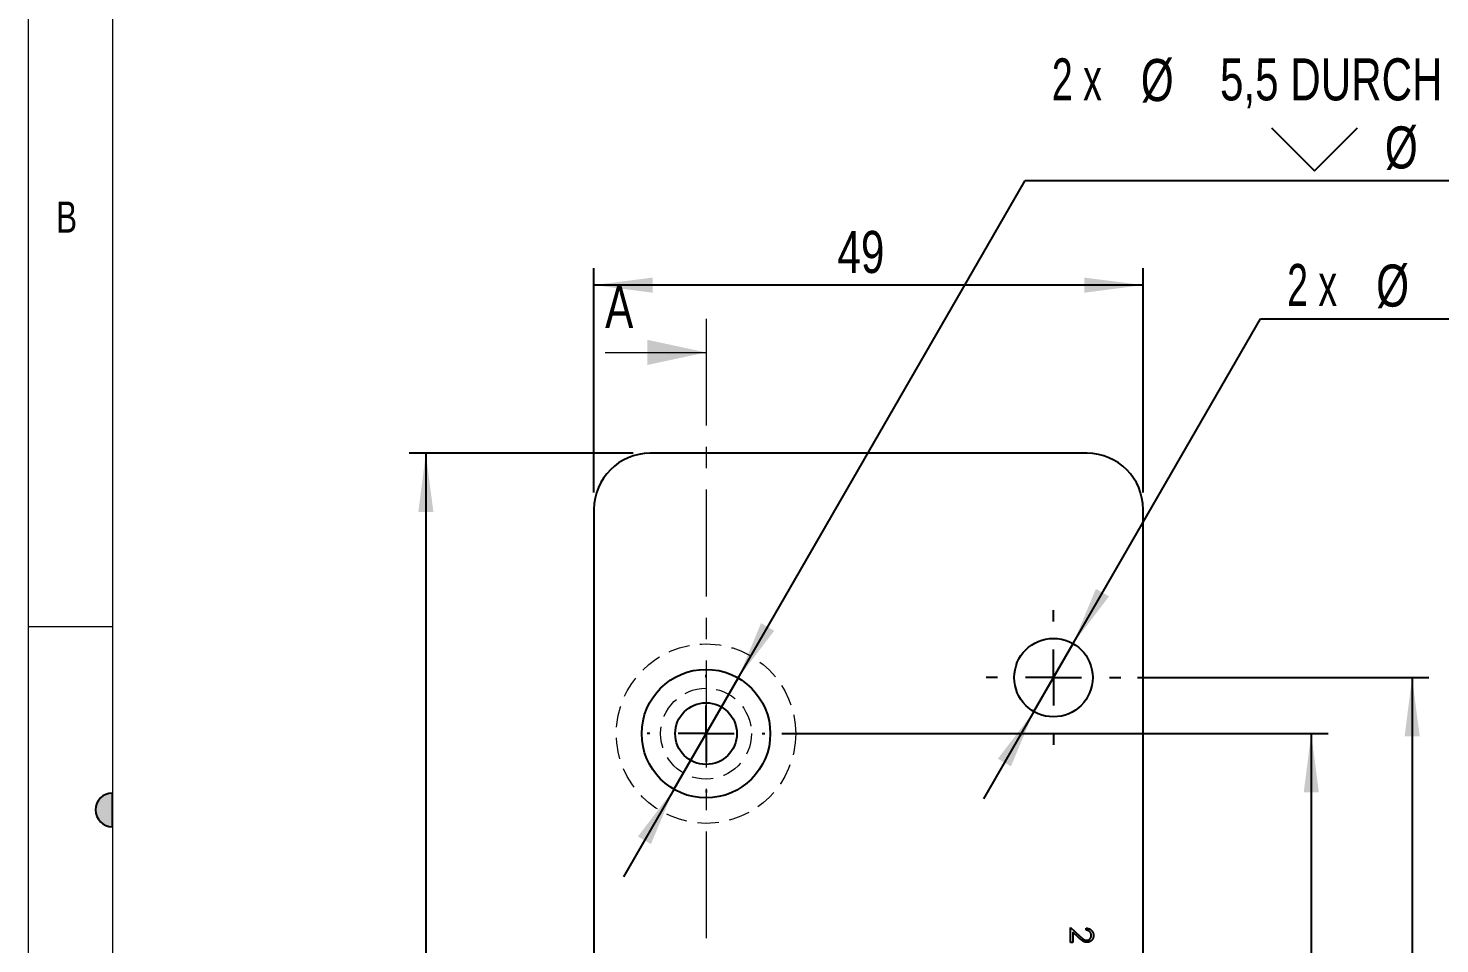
# Model space of a CAD drawing. Header units: millimetres. Extents: x 15 to 308, y 8 to 438.
# Drawn here: x 15 to 140.9, y 270.8 to 352.5 of the extents above; entities that cross this region are included whole.
import ezdxf

# ---------------------------------------------------------------- set-up
doc = ezdxf.new("R2010")
doc.units = ezdxf.units.MM
doc.header["$LTSCALE"] = 1.5
doc.linetypes.add('CENTER', pattern=[10.16, 6.35, -1.27, 1.27, -1.27])
doc.linetypes.add('HIDDEN', pattern=[1.905, 1.27, -0.635])
doc.layers.add('SLD-0', color=7, linetype='Continuous')
doc.styles.add('SLDTEXTSTYLE0', font='TXT', dxfattribs={"width": 0.75})
doc.styles.add('SLDTEXTSTYLE1', font='TXT', dxfattribs={"width": 0.666667})
doc.styles.add('SLDTEXTSTYLE3', font='TXT', dxfattribs={"width": 0.697917})
doc.dimstyles.new('SLDDIMSTYLE0', dxfattribs={"dimtxt": 3.75, "dimasz": 5.25, "dimexe": 0, "dimexo": 0.0625, "dimgap": 0.9375, "dimtad": 1, "dimdec": 3, "dimrnd": 1e-09, "dimzin": 12, "dimdsep": 46, "dimtxsty": 'SLDTEXTSTYLE0', "dimsah": 1, "dimcen": 0.09, "dimadec": 0, "dimazin": 3, "dimtfac": 1, "dimtdec": 3, "dimtofl": 0, "dimtmove": 0, "dimatfit": 3, "dimfxl": 1, "dimfrac": 2, "dimtolj": 1, "dimtzin": 12, "dimarcsym": 0})
doc.dimstyles.new('SLDDIMSTYLE2', dxfattribs={"dimtxt": 3.75, "dimasz": 5.25, "dimexe": 0, "dimexo": 0.0625, "dimgap": 0.9375, "dimtad": 0, "dimtih": 1, "dimtoh": 1, "dimdec": 6, "dimrnd": 1e-09, "dimzin": 12, "dimdsep": 46, "dimtxsty": 'SLDTEXTSTYLE0', "dimsah": 1, "dimcen": 0, "dimadec": 0, "dimazin": 3, "dimtfac": 1, "dimtdec": 3, "dimtmove": 0, "dimatfit": 3, "dimfxl": 1, "dimfrac": 2, "dimtolj": 1, "dimtzin": 12, "dimarcsym": 0})
doc.dimstyles.new('SLDDIMSTYLE3', dxfattribs={"dimtxt": 3.75, "dimasz": 5.25, "dimexe": 0, "dimexo": 0.0625, "dimgap": 0.9375, "dimtad": 0, "dimtih": 1, "dimtoh": 1, "dimdec": 1, "dimrnd": 1e-09, "dimzin": 12, "dimdsep": 46, "dimtxsty": 'SLDTEXTSTYLE0', "dimsah": 1, "dimcen": 0, "dimadec": 0, "dimazin": 3, "dimtfac": 1, "dimtdec": 3, "dimtmove": 0, "dimatfit": 3, "dimfxl": 1, "dimfrac": 2, "dimtolj": 1, "dimtzin": 12, "dimarcsym": 0})

# ---------------------------------------------------------------- blocks, each defined once
blk = doc.blocks.new('_D_3')
at = {"layer": 'SLD-0'}
for p, q in [((65.48, 311.05), (65.48, 331.05)), ((114.48, 311.05), (114.48, 331.05)), ((114.48, 329.55), (65.48, 329.55))]:
    blk.add_line(p, q, dxfattribs=at)
for points in [[(65.48, 329.55), (70.73, 328.87), (70.73, 330.22)], [(114.48, 329.55), (109.23, 330.22), (109.23, 328.87)]]:
    blk.add_solid(points, dxfattribs=at)
at = {"layer": 'SLD-0', "insert": (87.21, 334.38), "char_height": 3.75, "attachment_point": 1, "style": 'SLDTEXTSTYLE0'}
blk.add_mtext('49', dxfattribs=at)
blk = doc.blocks.new('_D_4')
at = {"layer": 'SLD-0'}
for p, q in [((68.98, 314.55), (48.98, 314.55)), ((50.48, 314.55), (50.48, 214.55)), ((68.98, 214.55), (48.98, 214.55))]:
    blk.add_line(p, q, dxfattribs=at)
for points in [[(50.48, 314.55), (49.81, 309.3), (51.16, 309.3)], [(50.48, 214.55), (51.16, 219.8), (49.81, 219.8)]]:
    blk.add_solid(points, dxfattribs=at)
at = {"layer": 'SLD-0', "insert": (45.65, 260.39), "char_height": 3.75, "attachment_point": 1, "rotation": 90, "style": 'SLDTEXTSTYLE0'}
blk.add_mtext('100', dxfattribs=at)
blk = doc.blocks.new('_D_5')
at = {"layer": 'SLD-0'}
for p, q in [((82.23, 289.55), (130.98, 289.55)), ((129.48, 289.55), (129.48, 239.55)), ((82.23, 239.55), (130.98, 239.55))]:
    blk.add_line(p, q, dxfattribs=at)
for points in [[(129.48, 289.55), (128.81, 284.3), (130.16, 284.3)], [(129.48, 239.55), (130.16, 244.8), (128.81, 244.8)]]:
    blk.add_solid(points, dxfattribs=at)
at = {"layer": 'SLD-0', "insert": (124.65, 261.78), "char_height": 3.75, "attachment_point": 1, "rotation": 90, "style": 'SLDTEXTSTYLE0'}
blk.add_mtext('50', dxfattribs=at)
blk = doc.blocks.new('_D_6')
at = {"layer": 'SLD-0'}
for p, q in [((113.98, 294.55), (139.98, 294.55)), ((138.48, 294.55), (138.48, 234.55)), ((113.98, 234.55), (139.98, 234.55))]:
    blk.add_line(p, q, dxfattribs=at)
for points in [[(138.48, 294.55), (137.81, 289.3), (139.16, 289.3)], [(138.48, 234.55), (139.16, 239.8), (137.81, 239.8)]]:
    blk.add_solid(points, dxfattribs=at)
at = {"layer": 'SLD-0', "insert": (133.65, 261.78), "char_height": 3.75, "attachment_point": 1, "rotation": 90, "style": 'SLDTEXTSTYLE0'}
blk.add_mtext('60', dxfattribs=at)
blk = doc.blocks.new('_D_8')
at = {"layer": 'SLD-0'}
for p, q in [((108.23, 297.58), (124.95, 326.54)), ((124.95, 326.54), (205.37, 326.54)), ((104.73, 291.52), (108.23, 297.58)), ((104.73, 291.52), (100.23, 283.72))]:
    blk.add_line(p, q, dxfattribs=at)
for points in [[(108.23, 297.58), (111.44, 301.79), (110.27, 302.46)], [(104.73, 291.52), (101.52, 287.31), (102.69, 286.63)]]:
    blk.add_solid(points, dxfattribs=at)
at = {"layer": 'SLD-0', "char_height": 3.75, "attachment_point": 1}
for s, insert, style in [('2 x', (127.33, 331.43), 'SLDTEXTSTYLE1'), ('%%c', (135.28, 331.38), 'SLDTEXTSTYLE0'), ('7 DURCH ALLES / THRU ALL', (142.34, 331.43), 'SLDTEXTSTYLE3')]:
    blk.add_mtext(s, dxfattribs=dict(at, insert=insert, style=style))
blk = doc.blocks.new('SW_SYMBOL_HOLE_SINK')
at = {"layer": 'SLD-0', "color": 0}
for p, q in [((0, 1312.5), (1200, 112.5)), ((1200, 112.5), (2400, 1312.5))]:
    blk.add_line(p, q, dxfattribs=at)
blk = doc.blocks.new('_D_9')
at = {"layer": 'SLD-0'}
for p, q in [((78.35, 294.51), (103.96, 338.87)), ((103.96, 338.87), (188.53, 338.87)), ((72.61, 284.58), (78.35, 294.51)), ((72.61, 284.58), (68.11, 276.79))]:
    blk.add_line(p, q, dxfattribs=at)
for points in [[(78.35, 294.51), (81.56, 298.72), (80.39, 299.4)], [(72.61, 284.58), (69.4, 280.37), (70.57, 279.7)]]:
    blk.add_solid(points, dxfattribs=at)
at = {"layer": 'SLD-0', "xscale": 0.0031933594, "yscale": 0.0031933594, "zscale": 0.0031933594}
blk.add_blockref('SW_SYMBOL_HOLE_SINK', (125.94, 339.39), dxfattribs=at)
at = {"layer": 'SLD-0', "char_height": 3.75, "attachment_point": 1}
for s, insert, style in [('2 x', (106.34, 349.77), 'SLDTEXTSTYLE1'), ('%%c', (114.28, 349.71), 'SLDTEXTSTYLE0'), ('5,5 DURCH ALLES / THRU ALL', (121.34, 349.77), 'SLDTEXTSTYLE0'), ('%%c', (136.06, 343.7), 'SLDTEXTSTYLE0'), ('11,47 X 90°', (143.12, 343.76), 'SLDTEXTSTYLE0')]:
    blk.add_mtext(s, dxfattribs=dict(at, insert=insert, style=style))
blk = doc.blocks.new('SW_CENTERMARKSYMBOL_1')
at = {"layer": 'SLD-0', "color": 0}
for p, q in [((0, 5), (0, 5.25)), ((0, 0), (0, 2.5)), ((-5, 0), (-5.25, 0)), ((0, 0), (-2.5, 0)), ((0, 0), (0, -2.5)), ((0, 0), (2.5, 0)), ((5, 0), (5.25, 0)), ((0, -5), (0, -5.25))]:
    blk.add_line(p, q, dxfattribs=at)
blk = doc.blocks.new('SW_CENTERMARKSYMBOL_3')
at = {"layer": 'SLD-0', "color": 0}
for p, q in [((0, 5), (0, 6)), ((0, 0), (0, 2.5)), ((-5, 0), (-6, 0)), ((0, 0), (-2.5, 0)), ((0, 0), (0, -2.5)), ((0, 0), (2.5, 0)), ((5, 0), (6, 0)), ((0, -5), (0, -6))]:
    blk.add_line(p, q, dxfattribs=at)

msp = doc.modelspace()

# ---------------------------------------------------------------- hatches: boundary and pattern name
at = {"linetype": 'Continuous'}
h = msp.add_hatch(color=7, dxfattribs=at)
edge = h.paths.add_edge_path(flags=0)
edge.add_line((22.505211, 281.25), (22.505211, 284.25))
edge.add_arc((22.505211, 282.75), 1.5, 90, 270)

# ---------------------------------------------------------------- linework, layer by layer
at = {"color": 7, "linetype": 'Continuous', "lineweight": 18}
for p, q in [((15.005211, 438), (15.005211, 7.5)), ((22.510422, 430.5), (22.510422, 100.1250001)), ((66.481533, 323.5471462), (75.481533, 323.5471462)), ((15.005211, 299.1), (22.505211, 299.1))]:
    msp.add_line(p, q, dxfattribs=at)
at = {"color": 7, "linetype": 'CENTER', "lineweight": 18}
msp.add_line((75.481533, 326.5471462), (75.481533, 202.5471462), dxfattribs=at)
at = {"color": 7, "linetype": 'Continuous', "lineweight": 25}
for p, q in [((109.481533, 314.5471462), (70.481533, 314.5471462)), ((65.481533, 309.5471462), (65.481533, 219.5471462)), ((114.481533, 219.5471462), (114.481533, 309.5471462)), ((108.01072, 272.2721859), (108.8384444, 271.4965449)), ((108.01072, 270.9132115), (108.01072, 272.2721859)), ((109.3953354, 272.0157756), (109.3953354, 272.1952628)), ((108.2158482, 270.9132115), (108.01072, 270.9132115)), ((108.2158482, 271.8439006), (108.2158482, 270.9132115)), ((108.7499027, 271.3435), (108.2158482, 271.8439006))]:
    msp.add_line(p, q, dxfattribs=at)
at = {"color": 190, "linetype": 'HIDDEN', "lineweight": 18}
for radius in [8, 4.05]:
    msp.add_circle((75.481533, 289.5471462), radius, dxfattribs=at)
at = {"color": 7, "linetype": 'Continuous', "lineweight": 25}
for centre, radius in [((106.481533, 294.5471462), 3.5), ((75.481533, 289.5471462), 5.735), ((75.481533, 289.5471462), 2.75)]:
    msp.add_circle(centre, radius, dxfattribs=at)
for centre, start, end in [((70.481533, 309.5471462), 90, 180), ((109.481533, 309.5471462), 0, 90)]:
    msp.add_arc(centre, 5, start, end, dxfattribs=at)
for points, knots in [([(109.3953354, 272.1952628), (109.4191474, 272.194093), (109.4659134, 272.1917956), (109.5340985, 272.1810365), (109.5992726, 272.1656417), (109.6609126, 272.1438752), (109.7195633, 272.116843), (109.7749919, 272.0844259), (109.8269869, 272.0460294), (109.8750662, 272.0024827), (109.9191734, 271.9551863), (109.9572621, 271.9041544), (109.9894436, 271.8505286), (110.0163472, 271.7944718), (110.0365414, 271.7353515), (110.0515252, 271.6737042), (110.0605402, 271.6092589), (110.0615093, 271.5653504), (110.0620021, 271.5430192)], [0, 0, 0, 0, 0.0687907944, 0.1351032894, 0.1989786743, 0.2619042998, 0.3234949694, 0.385195378, 0.4469692387, 0.5097647767, 0.5722505688, 0.6334051757, 0.6932511629, 0.7525831628, 0.8125792662, 0.8732750849, 0.9355499429, 1, 1, 1, 1]), ([(109.4674508, 270.9388526), (109.4395949, 270.9398201), (109.3843719, 270.9417383), (109.3032206, 270.9581465), (109.2245958, 270.9837731), (109.1613173, 271.0146287), (109.1103267, 271.0457559), (109.0683446, 271.0738059), (109.0231415, 271.1066429), (108.9748687, 271.1447449), (108.9231482, 271.1873237), (108.8680112, 271.2347649), (108.8100273, 271.2874069), (108.7704241, 271.3243546), (108.7499027, 271.3435)], [0, 0, 0, 0, 0.0987021963, 0.1956723088, 0.2924224265, 0.3913425438, 0.4444624407, 0.5042287754, 0.570352338, 0.6425457531, 0.7222875053, 0.8079211227, 0.900469538, 1, 1, 1, 1]), ([(108.8384444, 271.4965449), (108.8581577, 271.4776604), (108.896023, 271.4413871), (108.9513047, 271.3900828), (109.0025901, 271.3440033), (109.0497824, 271.3028505), (109.0935719, 271.2675171), (109.1325403, 271.2361616), (109.1684, 271.2110384), (109.209966, 271.1837724), (109.2607159, 271.1573644), (109.3227352, 271.1346717), (109.3865793, 271.1208346), (109.4297234, 271.1191747), (109.4514252, 271.1183397)], [0, 0, 0, 0, 0.1108026438, 0.2128292023, 0.3061013098, 0.3906473211, 0.4669244694, 0.5344810393, 0.593586941, 0.6445570045, 0.7362004526, 0.8250240256, 0.9119855848, 1, 1, 1, 1]), ([(109.8568739, 271.552234), (109.8564653, 271.5678744), (109.8556629, 271.5985898), (109.8500499, 271.6436864), (109.8403666, 271.6867068), (109.8271228, 271.7277593), (109.8102893, 271.7669134), (109.7893226, 271.8039785), (109.7643035, 271.8388716), (109.7359375, 271.8716582), (109.704356, 271.9018662), (109.6691503, 271.9284073), (109.6309632, 271.9515981), (109.5898977, 271.971832), (109.5455813, 271.9882638), (109.4981712, 272.0008199), (109.4478732, 272.0107552), (109.4131389, 272.0140744), (109.3953354, 272.0157756)], [0, 0, 0, 0, 0.0644386716, 0.1265469113, 0.1868871534, 0.2458775356, 0.3040408847, 0.3621912181, 0.4209759328, 0.4806602833, 0.540600275, 0.6006890983, 0.6619357898, 0.7244425059, 0.7890383939, 0.8563137571, 0.9263520282, 1, 1, 1, 1]), ([(109.4514252, 271.1183397), (109.4650717, 271.118703), (109.4919663, 271.119419), (109.5313982, 271.1257377), (109.5694352, 271.1352865), (109.6061944, 271.1489695), (109.6413063, 271.1670305), (109.6748134, 271.1890153), (109.7072071, 271.2143811), (109.7375804, 271.2437246), (109.7653982, 271.2759598), (109.7900406, 271.3100137), (109.8106343, 271.3460423), (109.8275163, 271.3838938), (109.8407594, 271.4234626), (109.8499357, 271.4648253), (109.8556972, 271.5078676), (109.8564767, 271.5372582), (109.8568739, 271.552234)], [0, 0, 0, 0, 0.06196540069, 0.12212190564, 0.18098849685, 0.23993321645, 0.29990583111, 0.35998884748, 0.42177574174, 0.48657582642, 0.55153480462, 0.61501754276, 0.67725861666, 0.73972996236, 0.80305010266, 0.86649513202, 0.93197347418, 1, 1, 1, 1]), ([(110.0620021, 271.5430192), (110.0614887, 271.5210889), (110.0604799, 271.4779966), (110.0518164, 271.415104), (110.0382475, 271.3552313), (110.0192101, 271.2984954), (109.993619, 271.2453491), (109.9628776, 271.1953931), (109.9273234, 271.1480326), (109.8854641, 271.1054001), (109.840777, 271.0662527), (109.7930696, 271.03248), (109.7437957, 271.0035581), (109.6925796, 270.9794509), (109.638939, 270.9617045), (109.5836549, 270.9482313), (109.526155, 270.9406156), (109.487237, 270.9394468), (109.4674508, 270.9388526)], [0, 0, 0, 0, 0.0694754602, 0.1365167976, 0.2007888236, 0.2638296729, 0.325735023, 0.3872906922, 0.4495092188, 0.5129678195, 0.5762752155, 0.6375801003, 0.6979026059, 0.7571720884, 0.8165985285, 0.8766531709, 0.9372896424, 1, 1, 1, 1])]:
    msp.add_open_spline(points, degree=3, knots=knots, dxfattribs=at)
at = {"color": 7, "linetype": 'Continuous', "lineweight": 18}
msp.add_solid([(75.481533, 323.5471462), (70.231533, 324.6721462), (70.231533, 322.4221462)], dxfattribs=at)
at = {"layer": 'SLD-0'}
msp.add_line((22.505211, 284.25), (22.505211, 281.25), dxfattribs=at)
msp.add_arc((22.505211, 282.75), 1.5, 90, 270, dxfattribs=at)

# ---------------------------------------------------------------- block references
for name, p in [('SW_CENTERMARKSYMBOL_3', (106.481533, 294.5471462)), ('SW_CENTERMARKSYMBOL_1', (75.481533, 289.5471462))]:
    msp.add_blockref(name, p, dxfattribs=at)

# ---------------------------------------------------------------- texts
at = {"color": 7, "linetype": 'Continuous', "lineweight": 0, "insert": (17.505211, 337.0020306), "char_height": 2.778125, "attachment_point": 1, "style": 'SLDTEXTSTYLE0'}
msp.add_mtext('B', dxfattribs=at)
at = {"color": 7, "linetype": 'Continuous', "insert": (66.481533, 329.4773632), "char_height": 3.75, "attachment_point": 1, "style": 'SLDTEXTSTYLE0'}
msp.add_mtext('A', dxfattribs=at)

# ---------------------------------------------------------------- dimensions: what is measured, and where the dimension line sits
at = {"layer": 'SLD-0'}
for p1, p2, text, dimstyle, picture, middle in [((78.349033, 294.5138019), (72.614033, 284.5804905), '2 x <> DURCH ALLES / THRU ALL\\P{\\fGDT;w}%%c 11.47 X 90°\\P', 'SLDDIMSTYLE3', '_D_9', (147.4326348, 344.8757856)), ((108.231533, 297.5782351), (104.731533, 291.5160573), '2 x <> DURCH ALLES / THRU ALL\\P', 'SLDDIMSTYLE2', '_D_8', (166.352822, 329.5471462))]:
    dim = msp.add_diameter_dim_2p(p1=p1, p2=p2, text=text, dimstyle=dimstyle, dxfattribs=at)
    dim.commit()
    dim.dimension.update_dxf_attribs({"geometry": picture, "text_midpoint": middle, "dimtype": 163})
dim = msp.add_linear_dim(base=(65.481533, 329.5471462), p1=(114.481533, 309.5471462), p2=(65.481533, 309.5471462), dimstyle='SLDDIMSTYLE0', dxfattribs=at)
dim.commit()
dim.dimension.update_dxf_attribs({"geometry": '_D_3', "text_midpoint": (89.981533, 329.5471462), "dimtype": 160})
for base, p1, p2, picture, middle in [((50.481533, 214.5471462), (70.481533, 314.5471462), (70.481533, 214.5471462), '_D_4', (50.481533, 264.5471462)), ((138.481533, 234.5471462), (112.481533, 294.5471462), (112.481533, 234.5471462), '_D_6', (138.481533, 264.5471462)), ((129.481533, 239.5471462), (80.731533, 289.5471462), (80.731533, 239.5471462), '_D_5', (129.481533, 264.5471462))]:
    dim = msp.add_linear_dim(base=base, p1=p1, p2=p2, angle=90, dimstyle='SLDDIMSTYLE0', dxfattribs=at)
    dim.commit()
    dim.dimension.update_dxf_attribs({"geometry": picture, "text_midpoint": middle, "dimtype": 160})

doc.saveas('drawing.dxf')
